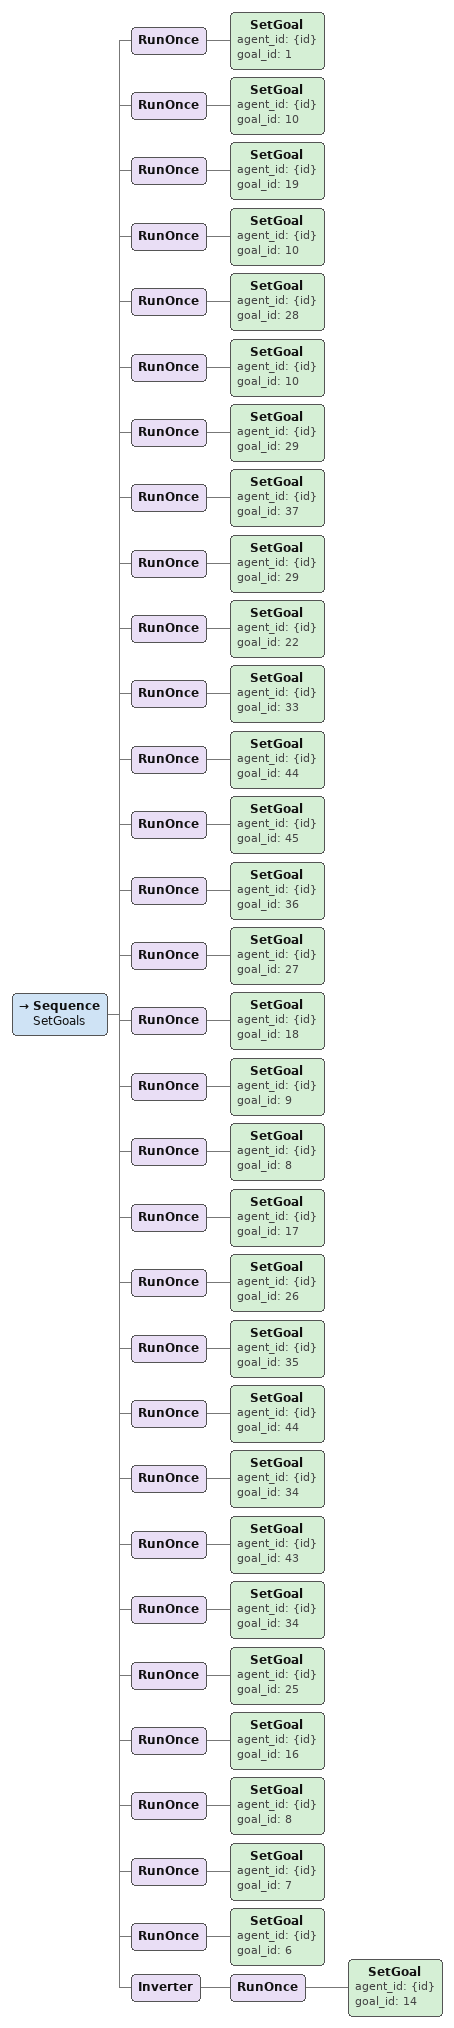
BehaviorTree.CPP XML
<Sequence name="SetGoals">
<RunOnce><SetGoal agent_id="{id}" goal_id="1"/></RunOnce>
<RunOnce><SetGoal agent_id="{id}" goal_id="10"/></RunOnce>
<RunOnce><SetGoal agent_id="{id}" goal_id="19"/></RunOnce>
<RunOnce><SetGoal agent_id="{id}" goal_id="10"/></RunOnce>
<RunOnce><SetGoal agent_id="{id}" goal_id="28"/></RunOnce>
<RunOnce><SetGoal agent_id="{id}" goal_id="10"/></RunOnce>
<RunOnce><SetGoal agent_id="{id}" goal_id="29"/></RunOnce>
<RunOnce><SetGoal agent_id="{id}" goal_id="37"/></RunOnce>
<RunOnce><SetGoal agent_id="{id}" goal_id="29"/></RunOnce>
<RunOnce><SetGoal agent_id="{id}" goal_id="22"/></RunOnce>
<RunOnce><SetGoal agent_id="{id}" goal_id="33"/></RunOnce>
<RunOnce><SetGoal agent_id="{id}" goal_id="44"/></RunOnce>
<RunOnce><SetGoal agent_id="{id}" goal_id="45"/></RunOnce>
<RunOnce><SetGoal agent_id="{id}" goal_id="36"/></RunOnce>
<RunOnce><SetGoal agent_id="{id}" goal_id="27"/></RunOnce>
<RunOnce><SetGoal agent_id="{id}" goal_id="18"/></RunOnce>
<RunOnce><SetGoal agent_id="{id}" goal_id="9"/></RunOnce>
<RunOnce><SetGoal agent_id="{id}" goal_id="8"/></RunOnce>
<RunOnce><SetGoal agent_id="{id}" goal_id="17"/></RunOnce>
<RunOnce><SetGoal agent_id="{id}" goal_id="26"/></RunOnce>
<RunOnce><SetGoal agent_id="{id}" goal_id="35"/></RunOnce>
<RunOnce><SetGoal agent_id="{id}" goal_id="44"/></RunOnce>
<RunOnce><SetGoal agent_id="{id}" goal_id="34"/></RunOnce>
<RunOnce><SetGoal agent_id="{id}" goal_id="43"/></RunOnce>
<RunOnce><SetGoal agent_id="{id}" goal_id="34"/></RunOnce>
<RunOnce><SetGoal agent_id="{id}" goal_id="25"/></RunOnce>
<RunOnce><SetGoal agent_id="{id}" goal_id="16"/></RunOnce>
<RunOnce><SetGoal agent_id="{id}" goal_id="8"/></RunOnce>
<RunOnce><SetGoal agent_id="{id}" goal_id="7"/></RunOnce>
<RunOnce><SetGoal agent_id="{id}" goal_id="6"/></RunOnce>
<Inverter><RunOnce><SetGoal agent_id="{id}" goal_id="14"/></RunOnce></Inverter>
</Sequence>
